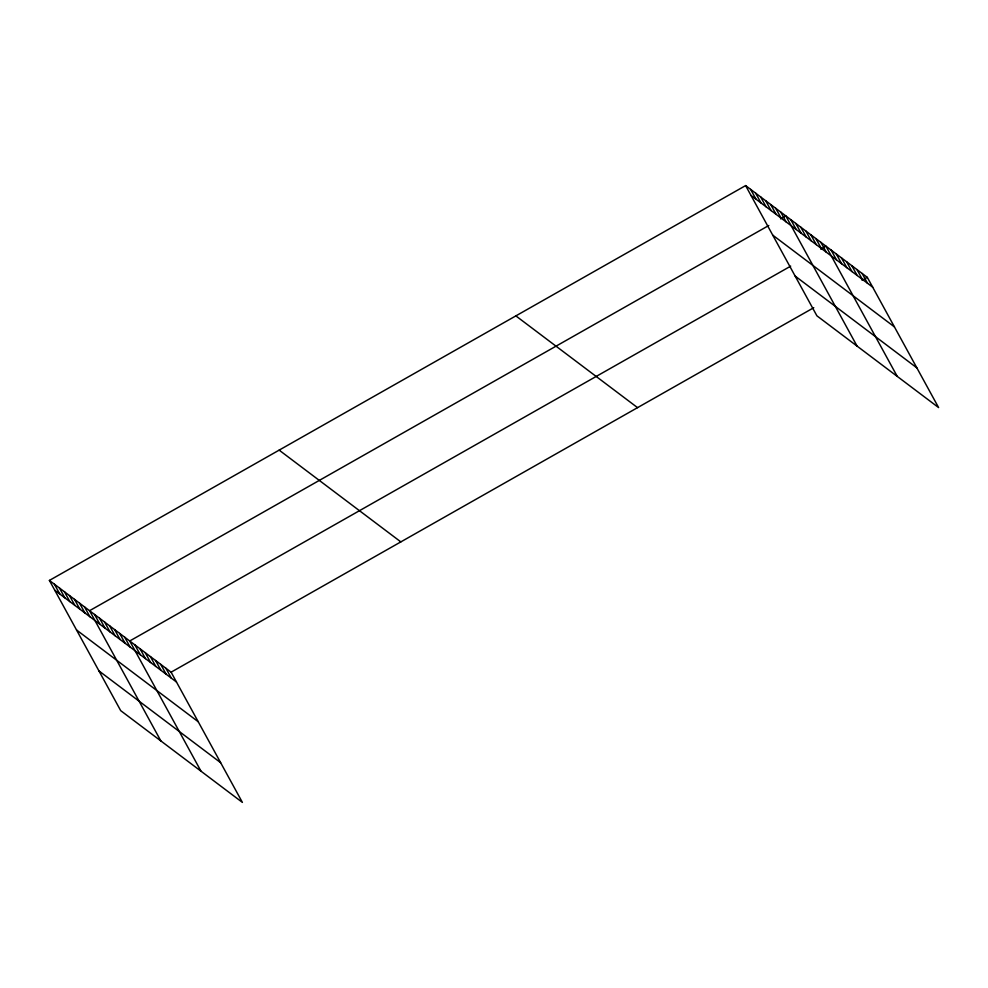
<?xml version="1.0" encoding="UTF-8"?>
<svg xmlns="http://www.w3.org/2000/svg" width="988" height="988" viewBox="0 0 988 988"><rect width="100%" height="100%" fill="white"/><g stroke="black" fill="none" stroke-linecap="round" stroke-linejoin="round"><path stroke-width="1.48" d="M49.4 580.425L171.097 672.186L242.393 802.404L120.697 710.644L49.4 580.425L745.607 185.596L867.303 277.356L938.6 407.575L816.903 315.814L745.607 185.596M768.8 225.499L89.562 610.708L160.859 740.926M780.545 218.83L785.769 215.866L857.065 346.096M790.684 266.143L129.724 640.99L201.009 771.208M820.707 249.112L825.931 246.148L897.228 376.379M171.097 672.186L813.779 307.7M862.079 280.308L867.303 277.356M750.991 195.414L872.688 287.175M772.74 235.144L894.436 326.904M795.155 276.084L916.852 367.845M515.86 315.888L637.556 407.649M279.147 450.133L400.844 541.893M54.772 590.244L176.469 682.004M76.533 629.974L198.23 721.746M98.948 670.914L220.633 762.674M862.129 273.454L867.513 283.272M856.966 269.551L862.339 279.382M851.792 265.649L857.164 275.479M846.617 261.758L851.989 271.577M841.443 257.856L846.827 267.674M836.268 253.953L841.653 263.771M831.106 250.05L836.478 259.881M820.905 242.369L826.289 252.187M815.89 238.577L821.263 248.408M810.864 234.798L816.249 244.616M805.85 231.007L811.222 240.837M800.823 227.228L806.208 237.046M795.809 223.436L801.182 233.267M790.795 219.657L796.167 229.475M780.755 212.087L786.127 221.905M775.728 208.307L781.113 218.126M770.714 204.516L776.086 214.334M765.688 200.737L771.072 210.555M760.674 196.945L766.046 206.764M755.647 193.166L761.032 202.985M750.633 189.375L756.005 199.193M165.922 668.283L171.294 678.114M160.748 664.381L166.132 674.211M155.573 660.49L160.958 670.309M150.411 656.588L155.783 666.406M145.236 652.685L150.608 662.516M140.061 648.783L145.446 658.613M134.887 644.892L140.271 654.711M124.698 637.198L130.083 647.029M119.684 633.419L125.056 643.237M114.657 629.628L120.042 639.458M109.643 625.849L115.016 635.667M104.617 622.057L110.001 631.888M99.603 618.278L104.975 628.096M94.576 614.487L99.961 624.317M84.536 606.916L89.92 616.747M79.522 603.137L84.894 612.955M74.495 599.346L79.88 609.176M69.481 595.566L74.853 605.385M64.455 591.775L69.839 601.606M59.441 587.996L64.813 597.814M54.414 584.204L59.799 594.035"/></g></svg>
